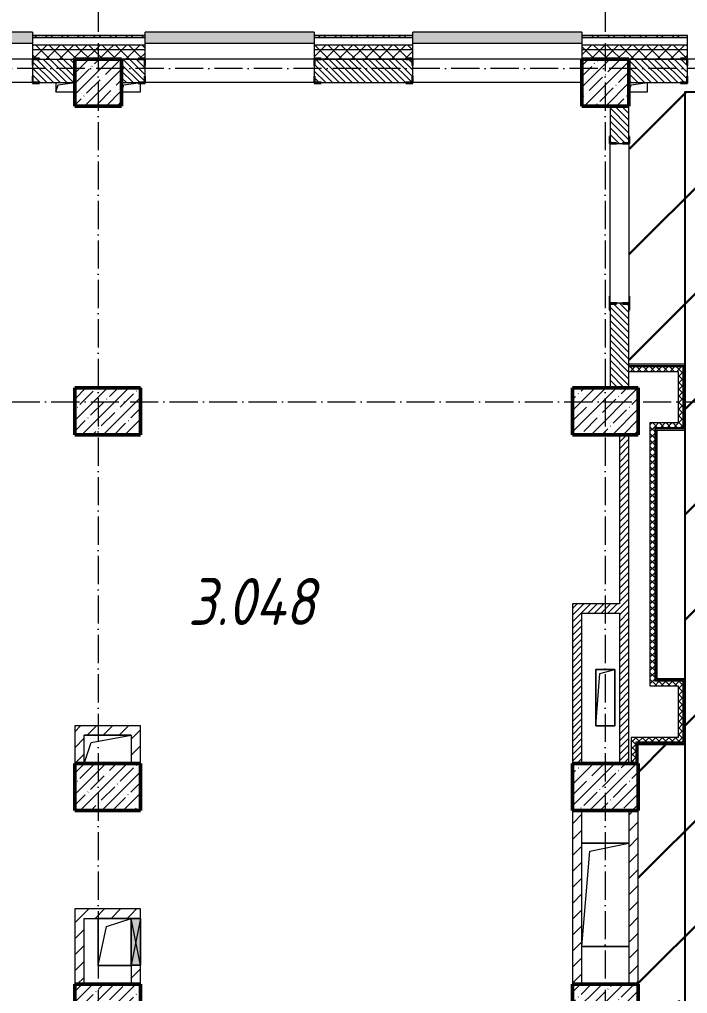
# Model space of a CAD drawing. Header units: millimetres. Extents: x 35697 to 388678, y -91946 to 171347.
# Drawn here: x 360683 to 367796, y -11132 to -760 of the extents above; entities that cross this region are included whole.
import ezdxf

# ---------------------------------------------------------------- set-up
doc = ezdxf.new("R2010")
doc.units = ezdxf.units.MM
doc.linetypes.add('50_200_ШТРИХ_1Т_ш5_п1_п1_', pattern=[700, 500, -100, 0, -100])
for name, color, linetype, lineweight in [('2.1) ПГП окна 2.8 м', 5, 'Continuous', 30), ('A-DETL-GENF-OTLN', 7, 'Continuous', 9), ('A-FLOR-____-OTLN', 7, 'Continuous', 9), ('A-GENM-____-MCUT', 7, 'Continuous', 25), ('A-GENM-____-OTLN', 7, 'Continuous', 9), ('A-GENM-____-OTLN-1', 7, 'Continuous', 25), ('A-GLAZ-____-OTLN', 7, 'Continuous', 9), ('A-WALL-____-MCUT', 7, 'Continuous', 13), ('A-WALL-____-MCUT-1', 7, 'Continuous', 9), ('A-WALL-____-OTLN', 7, 'Continuous', 9), ('A-WALL-____-PATT-1', 7, 'Continuous', 9), ('A-WALL-FNSH-MCUT-1', 7, 'Continuous', 9), ('I-WALL-____-OTLN', 7, 'Continuous', 9), ('S-COLS-____-MCUT', 7, 'Continuous', 50), ('S-COLS-____-OTLN', 7, 'Continuous', 9), ('S-GRID-____-OTLN-1', 7, '50_200_ШТРИХ_1Т_ш5_п1_п1_', 9), ('Марки помещений', 7, 'Continuous', 9), ('стяжа', 7, 'Continuous', 30)]:
    doc.layers.add(name, color=color, linetype=linetype, lineweight=lineweight)
doc.layers.add('A-GLAZ-____-OTLN-1', color=7, linetype='Continuous', lineweight=9, true_color=0xc0c0c0)
doc.layers.add('A-WALL-____-PATT-3', color=9, linetype='Continuous', lineweight=9, true_color=0x808080)
doc.styles.add('ISOCPEUR_I_2', font='isocpeui.ttf', dxfattribs={"width": 0.85, "height": 2.3})
pattern_1 = [(45, (283770.71, -86863.46), (-70.71068, 70.71068), []), (135, (283770.71, -86863.46), (-70.71068, -70.71068), [])]
pattern_2 = [(135, (283770.707, -86863.456), (-35.35534, -35.35534), [])]
pattern_3 = [(45, (283770.71, -86863.46), (-84.85281, 84.85281), [])]
pattern_4 = [(45, (283770.707, -86863.456), (-35.35534, 35.35534), [])]
pattern_5 = [(45, (283770.707, -86863.456), (-35.35534, 35.35534), []), (135, (283770.707, -86863.456), (-35.35534, -35.35534), [])]

# ---------------------------------------------------------------- blocks, each defined once
blk = doc.blocks.new('BSC_Колонна _Прямоугольная - 500х500-V41-АР1_План отверстий 3 этажа в осях 1-64_Ю-ЯЯ')
at = {"layer": 'S-COLS-____-OTLN'}
h = blk.add_hatch(dxfattribs=at)
h.set_pattern_fill('FP_49', color=256, style=0, pattern_type=2)
h.set_pattern_definition([(45, (-83150, -85431.04), (-114.04925, 114.04925), []), (45, (-83035.95, -85431.04), (-114.04925, 114.04925), [201.613, -40.323, 3.353, -36.97])])
h.paths.add_polyline_path([(-250, -250), (250, -250), (250, 250), (-250, 250)], flags=0)
at = {"layer": 'S-COLS-____-MCUT'}
for p, q in [((250, 250), (-250, 250)), ((-250, 250), (-250, -250)), ((250, -250), (250, 250)), ((-250, -250), (250, -250))]:
    blk.add_line(p, q, dxfattribs=at)
blk = doc.blocks.new('BSC_Колонна _Прямоугольная - 500х500-V43-АР1_План отверстий 3 этажа в осях 1-64_Ю-ЯЯ')
at = {"layer": 'S-COLS-____-OTLN'}
h = blk.add_hatch(dxfattribs=at)
h.set_pattern_fill('FP_51', color=256, style=0, pattern_type=2)
h.set_pattern_definition([(45, (-77750, -85431.04), (-114.04925, 114.04925), []), (45, (-77635.95, -85431.04), (-114.04925, 114.04925), [201.613, -40.323, 3.353, -36.97])])
h.paths.add_polyline_path([(-250, -250), (250, -250), (250, 250), (-250, 250)], flags=0)
at = {"layer": 'S-COLS-____-MCUT'}
for p, q in [((250, 250), (-250, 250)), ((-250, 250), (-250, -250)), ((250, -250), (250, 250)), ((-250, -250), (250, -250))]:
    blk.add_line(p, q, dxfattribs=at)
blk = doc.blocks.new('BSC_Колонна _Прямоугольная - 500х700-V134-АР1_План отверстий 3 этажа в осях 1-64_Ю-ЯЯ')
at = {"layer": 'S-COLS-____-OTLN'}
h = blk.add_hatch(dxfattribs=at)
h.set_pattern_fill('FP_139', color=256, style=0, pattern_type=2)
h.set_pattern_definition([(315, (-75581.04, 77850), (114.04925, 114.04925), []), (315, (-75581.04, 77735.95), (114.04925, 114.04925), [201.613, -40.323, 3.353, -36.97])])
h.paths.add_polyline_path([(-250, 350), (-250, -350), (250, -350), (250, 350)], flags=0)
at = {"layer": 'S-COLS-____-MCUT'}
for p, q in [((250, 350), (-250, 350)), ((-250, 350), (-250, -350)), ((250, -350), (250, 350)), ((-250, -350), (250, -350))]:
    blk.add_line(p, q, dxfattribs=at)
blk = doc.blocks.new('BSC_Колонна _Прямоугольная - 500х700-V135-АР1_План отверстий 3 этажа в осях 1-64_Ю-ЯЯ')
at = {"layer": 'S-COLS-____-OTLN'}
h = blk.add_hatch(dxfattribs=at)
h.set_pattern_fill('FP_140', color=256, style=0, pattern_type=2)
h.set_pattern_definition([(315, (-75581.04, 83150), (114.04925, 114.04925), []), (315, (-75581.04, 83035.95), (114.04925, 114.04925), [201.613, -40.323, 3.353, -36.97])])
h.paths.add_polyline_path([(-250, 350), (-250, -350), (250, -350), (250, 350)], flags=0)
at = {"layer": 'S-COLS-____-MCUT'}
for p, q in [((250, 350), (-250, 350)), ((-250, 350), (-250, -350)), ((250, -350), (250, 350)), ((-250, -350), (250, -350))]:
    blk.add_line(p, q, dxfattribs=at)
blk = doc.blocks.new('BSC_Колонна _Прямоугольная - 500х700-V137-АР1_План отверстий 3 этажа в осях 1-64_Ю-ЯЯ')
at = {"layer": 'S-COLS-____-OTLN'}
h = blk.add_hatch(dxfattribs=at)
h.set_pattern_fill('FP_142', color=256, style=0, pattern_type=2)
h.set_pattern_definition([(315, (-77931.04, 77850), (114.04925, 114.04925), []), (315, (-77931.04, 77735.95), (114.04925, 114.04925), [201.613, -40.323, 3.353, -36.97])])
h.paths.add_polyline_path([(-250, 350), (-250, -350), (250, -350), (250, 350)], flags=0)
at = {"layer": 'S-COLS-____-MCUT'}
for p, q in [((250, 350), (-250, 350)), ((-250, 350), (-250, -350)), ((250, -350), (250, 350)), ((-250, -350), (250, -350))]:
    blk.add_line(p, q, dxfattribs=at)
blk = doc.blocks.new('BSC_Колонна _Прямоугольная - 500х700-V138-АР1_План отверстий 3 этажа в осях 1-64_Ю-ЯЯ')
at = {"layer": 'S-COLS-____-OTLN'}
h = blk.add_hatch(dxfattribs=at)
h.set_pattern_fill('FP_143', color=256, style=0, pattern_type=2)
h.set_pattern_definition([(315, (-77931.04, 83150), (114.04925, 114.04925), []), (315, (-77931.04, 83035.95), (114.04925, 114.04925), [201.613, -40.323, 3.353, -36.97])])
h.paths.add_polyline_path([(-250, 350), (-250, -350), (250, -350), (250, 350)], flags=0)
at = {"layer": 'S-COLS-____-MCUT'}
for p, q in [((250, 350), (-250, 350)), ((-250, 350), (-250, -350)), ((250, -350), (250, 350)), ((-250, -350), (250, -350))]:
    blk.add_line(p, q, dxfattribs=at)
blk = doc.blocks.new('BSC_Колонна _Прямоугольная - 500х700-V140-АР1_План отверстий 3 этажа в осях 1-64_Ю-ЯЯ')
at = {"layer": 'S-COLS-____-OTLN'}
h = blk.add_hatch(dxfattribs=at)
h.set_pattern_fill('FP_145', color=256, style=0, pattern_type=2)
h.set_pattern_definition([(315, (-81931.04, 77850), (114.04925, 114.04925), []), (315, (-81931.04, 77735.95), (114.04925, 114.04925), [201.613, -40.323, 3.353, -36.97])])
h.paths.add_polyline_path([(-250, 350), (-250, -350), (250, -350), (250, 350)], flags=0)
at = {"layer": 'S-COLS-____-MCUT'}
for p, q in [((250, 350), (-250, 350)), ((-250, 350), (-250, -350)), ((250, -350), (250, 350)), ((-250, -350), (250, -350))]:
    blk.add_line(p, q, dxfattribs=at)
blk = doc.blocks.new('BSC_Колонна _Прямоугольная - 500х700-V141-АР1_План отверстий 3 этажа в осях 1-64_Ю-ЯЯ')
at = {"layer": 'S-COLS-____-OTLN'}
h = blk.add_hatch(dxfattribs=at)
h.set_pattern_fill('FP_146', color=256, style=0, pattern_type=2)
h.set_pattern_definition([(315, (-81931.04, 83150), (114.04925, 114.04925), []), (315, (-81931.04, 83035.95), (114.04925, 114.04925), [201.613, -40.323, 3.353, -36.97])])
h.paths.add_polyline_path([(-250, 350), (-250, -350), (250, -350), (250, 350)], flags=0)
at = {"layer": 'S-COLS-____-MCUT'}
for p, q in [((250, 350), (-250, 350)), ((-250, 350), (-250, -350)), ((250, -350), (250, 350)), ((-250, -350), (250, -350))]:
    blk.add_line(p, q, dxfattribs=at)
blk = doc.blocks.new('Фахверк_СКБ_Уголок - 250_2700-27497298-АР1_План отверстий 3 этажа в осях 1-64_Ю-ЯЯ')
at = {"layer": 'A-GENM-____-MCUT'}
for p, q in [((200, 181), (125, 181)), ((125, 181), (125, 106)), ((125, 106), (131, 106)), ((131, 106), (131, 175)), ((131, 175), (200, 175)), ((200, 175), (200, 181)), ((131, -6), (125, -6)), ((125, -6), (125, -81)), ((125, -81), (200, -81)), ((131, -75), (131, -6)), ((200, -75), (131, -75)), ((200, -81), (200, -75))]:
    blk.add_line(p, q, dxfattribs=at)
blk = doc.blocks.new('154_Стойка_СКБ_Уголок - СМ-2480_200-28346303-АР1_План отверстий 3 этажа в осях 1-64_Ю-ЯЯ')
at = {"layer": 'A-GENM-____-MCUT'}
for p, q in [((125, 156), (125, 81)), ((200, 156), (125, 156)), ((131, 81), (131, 150)), ((131, 150), (200, 150)), ((200, 150), (200, 156)), ((125, 81), (131, 81)), ((131, 19), (125, 19)), ((125, 19), (125, -56)), ((131, -50), (131, 19)), ((125, -56), (200, -56)), ((200, -50), (131, -50)), ((200, -56), (200, -50))]:
    blk.add_line(p, q, dxfattribs=at)
blk = doc.blocks.new('Стойка_Влож_Полоса боковая - Полоса-V164-АР1_План отверстий 3 этажа в осях 1-64_Ю-ЯЯ')
at = {"layer": 'A-GENM-____-OTLN'}
for p, q in [((-5, 60), (0, 60)), ((-5, -60), (-5, 60)), ((0, 31), (0, -31)), ((0, -60), (-5, -60))]:
    blk.add_line(p, q, dxfattribs=at)
blk = doc.blocks.new('Стойка_Влож_Уголок_Опорный - Уголок-28213941-АР1_План отверстий 3 этажа в осях 1-64_Ю-ЯЯ')
at = {"layer": 'A-GENM-____-OTLN'}
for p, q in [((-212, -6), (-212, 0)), ((0, 0), (0, -6)), ((-212, -75), (-212, -6)), ((-212, -6), (-206, -6)), ((-212, -75), (-206, -75)), ((-6, -6), (0, -6)), ((-6, -75), (0, -75)), ((0, -6), (0, -75))]:
    blk.add_line(p, q, dxfattribs=at)
blk = doc.blocks.new('Фахверк_СКБ_Уголок - 200_3960-28268576-АР1_План отверстий 3 этажа в осях 1-64_Ю-ЯЯ')
at = {"layer": 'A-GENM-____-MCUT'}
for p, q in [((200, 156), (125, 156)), ((125, 156), (125, 81)), ((131, 81), (131, 150)), ((131, 150), (200, 150)), ((200, 150), (200, 156)), ((125, 81), (131, 81)), ((131, 19), (125, 19)), ((125, 19), (125, -56)), ((131, -50), (131, 19)), ((125, -56), (200, -56)), ((200, -50), (131, -50)), ((200, -56), (200, -50))]:
    blk.add_line(p, q, dxfattribs=at)
blk = doc.blocks.new('AR_Отверстие прямоугольное _в плите_ - AR_Отверстие прямоугольное _в плите_-30459273-АР1_План отверстий 3 этажа в осях 1-64_Ю-ЯЯ')
at = {"layer": 'A-GENM-____-OTLN'}
for p, q in [((100, 300), (-100, 300)), ((-100, 300), (-100, -300)), ((-100, -300), (-60, 260)), ((-60, 260), (100, 300)), ((100, -300), (100, 300)), ((-100, -300), (100, -300))]:
    blk.add_line(p, q, dxfattribs=at)
blk = doc.blocks.new('AR_Отверстие прямоугольное _в плите_ - AR_Отверстие прямоугольное _в плите_-30510712-АР1_План отверстий 3 этажа в осях 1-64_Ю-ЯЯ')
at = {"layer": 'A-GENM-____-OTLN'}
for p, q in [((-100, 50), (-100, -50)), ((-100, -50), (-75, 25)), ((-75, 25), (100, 50)), ((-100, -50), (100, -50))]:
    blk.add_line(p, q, dxfattribs=at)
blk = doc.blocks.new('AR_Отверстие прямоугольное _в плите_ - AR_Отверстие прямоугольное _в плите_-V175-АР1_План отверстий 3 этажа в осях 1-64_Ю-ЯЯ')
at = {"layer": 'A-GENM-____-OTLN'}
for p, q in [((-100, -50), (-75, 25)), ((-75, 25), (100, 50)), ((100, -50), (100, 50)), ((-100, -50), (100, -50))]:
    blk.add_line(p, q, dxfattribs=at)
blk = doc.blocks.new('AR_Отверстие прямоугольное _в плите_ - AR_Отверстие прямоугольное _в плите_-V181-АР1_План отверстий 3 этажа в осях 1-64_Ю-ЯЯ')
at = {"layer": 'A-GENM-____-OTLN'}
for p, q in [((-100, -50), (-75, 25)), ((-75, 25), (75, 46)), ((100, -50), (100, 44)), ((-100, -50), (100, -50))]:
    blk.add_line(p, q, dxfattribs=at)
blk = doc.blocks.new('AR_Отверстие прямоугольное _в плите_ - AR_Отверстие прямоугольное _в плите_-V189-АР1_План отверстий 3 этажа в осях 1-64_Ю-ЯЯ')
at = {"layer": 'A-GENM-____-OTLN'}
for p, q in [((175, 250), (-175, 250)), ((-175, 250), (-175, -250)), ((-87, 163), (175, 250)), ((-175, -250), (-87, 163)), ((-175, -250), (175, -250))]:
    blk.add_line(p, q, dxfattribs=at)
blk = doc.blocks.new('AR_Отверстие прямоугольное _в плите_ - AR_Отверстие прямоугольное _в плите_-V191-АР1_План отверстий 3 этажа в осях 1-64_Ю-ЯЯ')
at = {"layer": 'A-GENM-____-OTLN'}
for p, q in [((250, 150), (-250, 150)), ((-175, 75), (250, 150)), ((-250, -150), (-175, 75))]:
    blk.add_line(p, q, dxfattribs=at)
blk = doc.blocks.new('AR_Отверстие прямоугольное _в плите_ - AR_Отверстие прямоугольное _в плите_-30552711-АР1_План отверстий 3 этажа в осях 1-64_Ю-ЯЯ')
at = {"layer": 'A-GENM-____-OTLN'}
for p, q in [((250, 550), (-250, 550)), ((-167, 467), (250, 550)), ((-250, -550), (-167, 467)), ((-250, -550), (250, -550))]:
    blk.add_line(p, q, dxfattribs=at)
blk = doc.blocks.new('Отлив_СКБ - Отлив витража_120_НВФ-31885689-АР1_План отверстий 3 этажа в осях 1-64_Ю-ЯЯ')
at = {"layer": 'A-GLAZ-____-OTLN-1'}
for points in [[(1800, 2), (1800, 120), (0, 120), (0, 2), (737, 2)], [(1800, 0), (1800, 2), (0, 2), (0, 0), (737, 0)]]:
    blk.add_hatch(color=256, dxfattribs=at).paths.add_polyline_path(points, flags=0)
at = {"layer": 'A-GLAZ-____-OTLN'}
for p, q in [((0, 83), (0, 120)), ((1800, 120), (0, 120)), ((1800, 120), (1800, 83)), ((0, 2), (1800, 2)), ((1800, 0), (0, 0))]:
    blk.add_line(p, q, dxfattribs=at)
blk = doc.blocks.new('AR_Отверстие прямоугольное _в стене__БезПР - AR_Отверстие прямоугольное _в стене__БезПР-36899073-АР1_План отверстий 3 этажа в осях 1-64_Ю-ЯЯ')
at = {"layer": 'A-GLAZ-____-OTLN'}
blk.add_hatch(color=256, dxfattribs=at).paths.add_polyline_path([(250, -50), (250, 50), (-250, 50), (-250, -50)], flags=0)
at = {"layer": 'A-DETL-GENF-OTLN'}
for p, q in [((-250, -50), (-250, 50)), ((-250, 50), (250, 50)), ((250, 50), (-250, -50)), ((-250, 50), (250, -50)), ((250, 50), (-250, 50)), ((-250, 50), (-250, -50)), ((250, 50), (250, -50)), ((250, -50), (250, 50)), ((250, -50), (-250, -50)), ((-250, -50), (250, -50))]:
    blk.add_line(p, q, dxfattribs=at)
at = {"layer": 'A-GLAZ-____-OTLN'}
blk.add_line((250, 50), (-250, 50), dxfattribs=at)
blk = doc.blocks.new('3эт')
at = {"layer": 'S-GRID-____-OTLN-1', "color": 251, "ltscale": 0.6, "true_color": 0x636466}
for p, q in [((361520.7, 4029.4), (361520.7, -46882.4)), ((366920.7, 4029.4), (366920.7, -46882.4)), ((387845.1, -1282.4), (279101.9, -1282.4)), ((279101.9, -4832.4), (387845.1, -4832.4))]:
    blk.add_line(p, q, dxfattribs=at)

msp = doc.modelspace()

# ---------------------------------------------------------------- hatches: boundary and pattern name
at = {"layer": '2.1) ПГП окна 2.8 м'}
h = msp.add_hatch(dxfattribs=at)
h.set_pattern_fill('ANSI31', color=5, scale=250)
h.paths.add_polyline_path([(376021, -1432), (367771, -1432), (367546, -1533), (372796, -1533), (375118, -1433), (373021, -1433), (373660, -1589), (376021, -1695)], flags=17)
h.paths.add_polyline_path([(375221, -13632), (377021, -13632), (377021, -13132), (377721, -13132), (377721, -7782), (377021, -7782), (377021, -7282), (377721, -7282), (377721, -6032), (376221, -6032), (376021, -6032), (376021, -5932), (376021, -4632), (376021, -4432), (376021, -3707), (376015, -3707), (376015, -3632), (376015, -3626), (376015, -3557), (376021, -2032), (376015, -2032), (376015, -1957), (376021, -1432), (375596, -1432), (375596, -1438), (375521, -1438), (375521, -1432), (373021, -1432), (373021, -1682), (372521, -1682), (372521, -1432), (370721, -1432), (370721, -1438), (370646, -1438), (370271, -1436), (370271, -1533), (370071, -1533), (370071, -1432), (369671, -1432), (369671, -1438), (369596, -1438), (367796, -1432), (367796, -1438), (367721, -1438), (367371, -1435), (367371, -1532), (367171, -1532), (367171, -1682), (367171, -2007), (367177, -2007), (367177, -2082), (367171, -3707), (367177, -3707), (367177, -3776), (367177, -3782), (367177, -3857), (367173, -4432), (367771, -4432), (367771, -5132), (367771, -7782), (367771, -8482), (367271, -8482), (367271, -8682), (367271, -9182), (367271, -11032), (367271, -11182), (367771, -11182), (367771, -11882), (366571, -11882), (366571, -11532), (361971, -11532), (361471, -11532), (361471, -12062), (361471, -12312), (361471, -14432), (362021, -14432), (362221, -14432), (362721, -14432), (362721, -14582), (362721, -15582), (362721, -15832), (362221, -15832), (362221, -16982), (362221, -18882), (362721, -18882), (362721, -20282), (361971, -20282), (361271, -20282), (358781, -20282), (358476, -20282), (358471, -22442), (358521, -22442), (358521, -22382), (358781, -22382), (358781, -23482), (360021, -23482), (360021, -22682), (362121, -22682), (362171, -22682), (364221, -22682), (364271, -22682), (365996, -22682), (367246, -22682), (367296, -22682), (369541, -22682), (369541, -23482), (369541, -23682), (369541, -26232), (369541, -26282), (369541, -28882), (369541, -28932), (369541, -31482), (369621, -31482), (369621, -31482), (371919, -31482), (372519, -31482), (372519, -31682), (372521, -31682), (373021, -31682), (373021, -31482), (377021, -31482), (377021, -31182), (377721, -31182), (377721, -25732), (377021, -25732), (377021, -25232), (377721, -25232), (377721, -22732), (377021, -22732), (377021, -22232), (375221, -22232)])
h.paths.add_polyline_path([(367371, -16982), (367271, -16982), (366571, -16982), (365671, -16982), (365671, -15682), (367371, -15682)], flags=16)
h.paths.add_polyline_path([(367271, -16482), (366571, -16482), (366571, -16882), (365771, -16882), (365771, -15782), (367271, -15782)], flags=0)
h.paths.add_polyline_path([(365871, -16482), (365871, -15832), (367271, -15832), (365979, -15941)], flags=0)
h.paths.add_polyline_path([(367271, -19782), (367271, -20282), (366571, -20282), (366571, -19782)], flags=16)
h.paths.add_polyline_path([(371421, -16982), (371421, -15682), (373121, -15682), (373121, -16982), (373021, -16982), (372321, -16982)], flags=16)
h.paths.add_polyline_path([(371521, -16882), (372321, -16882), (372321, -16483), (371521, -16483)], flags=0)
h.paths.add_polyline_path([(373021, -15783), (373021, -15782), (371521, -15782), (371521, -15783)], flags=0)
h.paths.add_polyline_path([(372221, -19282), (373021, -19282), (373021, -19782), (373021, -20282), (372321, -20282), (372221, -20282)], flags=16)
h.paths.add_polyline_path([(372321, -19382), (372921, -19382), (372921, -19782), (372321, -19782)], flags=0)
h.paths.add_polyline_path([(372321, -12782), (372321, -12597), (372321, -12447), (372321, -11532), (372321, -11032), (373021, -11032), (373021, -11532), (373021, -12447), (373021, -12597), (373021, -12782)], flags=16)
h.paths.add_polyline_path([(372421, -12682), (372421, -12597), (372321, -12597), (372321, -12447), (372421, -12447), (372421, -12382), (372921, -12382), (372921, -12447), (373021, -12447), (373021, -12597), (372921, -12597), (372921, -12682)], flags=0)
h.paths.add_polyline_path([(372449, -12597), (372321, -12597), (372371, -12522), (372321, -12447), (372421, -12447), (372421, -12482), (372921, -12482), (372921, -12447), (373021, -12447), (372971, -12522), (373021, -12597), (372921, -12597), (372921, -12482), (372471, -12532)], flags=0)
h.paths.add_polyline_path([(372421, -12282), (372421, -11532), (372921, -11532), (372921, -12282)], flags=0)
h.paths.add_polyline_path([(372321, -23482), (373021, -23482), (373021, -23982), (372321, -23982)], flags=16)
h.paths.add_polyline_path([(372321, -9182), (372321, -8682), (372321, -8332), (373021, -8332), (373021, -8432), (373021, -8682), (373021, -9182)], flags=16)
h.paths.add_polyline_path([(372421, -8682), (372421, -8432), (372921, -8432), (373021, -8432), (373021, -8682), (372921, -8682)], flags=0)
h.paths.add_polyline_path([(372921, -8432), (373021, -8432), (372971, -8557), (373021, -8682), (372921, -8682)], flags=0)
h.paths.add_polyline_path([(372321, -26982), (373021, -26982), (373021, -27482), (372321, -27482)], flags=16)
h.paths.add_polyline_path([(372321, -5182), (372321, -4682), (372321, -4232), (373021, -4232), (373021, -4682), (373021, -5182)], flags=16)
h.paths.add_polyline_path([(372421, -4682), (372421, -4332), (372921, -4332), (372921, -4682)], flags=0)
h.paths.add_polyline_path([(368660, -14781), (370230, -14781), (370230, -13581), (368660, -13581)], flags=16)
at = {"layer": 'A-WALL-____-PATT-1'}
h = msp.add_hatch(dxfattribs=at)
h.set_pattern_fill('FP_6', color=256, style=0, pattern_type=2)
h.set_pattern_definition([(45, (283770.71, -86863.46), (-85.53659, 85.53659), []), (45, (283827.73, -86863.46), (-85.53659, 85.53659), [])])
h.paths.add_polyline_path([(369596, -952), (370721, -952), (370721, -932), (369596, -932)], flags=0)
h.paths.add_polyline_path([(364176, -952), (364871, -952), (364871, -932), (363821, -932), (363821, -952)], flags=0)
h.paths.add_polyline_path([(366828, -952), (367796, -952), (367796, -932), (366671, -932), (366671, -952)], flags=0)
h.paths.add_polyline_path([(360821, -952), (362021, -952), (362021, -932), (360821, -932)], flags=0)
h.paths.add_polyline_path([(358506, -952), (359021, -952), (359021, -932), (358506, -932)], flags=0)
h = msp.add_hatch(dxfattribs=at)
h.set_pattern_fill('FP_4', color=256, style=0, pattern_type=2)
h.set_pattern_definition(pattern_1)
h.paths.add_polyline_path([(385251, -1082), (385251, -1032), (378271, -1032), (378271, -1082), (382735, -1082)], flags=0)
h.paths.add_polyline_path([(377271, -1082), (377271, -1032), (375521, -1032), (375521, -1082), (375665, -1082)], flags=0)
h.paths.add_polyline_path([(369596, -1082), (370721, -1082), (370721, -1032), (369596, -1032)], flags=0)
h.paths.add_polyline_path([(367796, -1082), (367796, -1032), (366671, -1032), (366671, -1082), (367711, -1082)], flags=0)
h.paths.add_polyline_path([(364176, -1082), (364871, -1082), (364871, -1032), (363821, -1032), (363821, -1082)], flags=0)
h.paths.add_polyline_path([(360821, -1082), (362021, -1082), (362021, -1032), (360821, -1032)], flags=0)
h.paths.add_polyline_path([(359021, -1082), (359021, -1032), (355471, -1032), (355471, -1082), (357990, -1082)], flags=0)
h.paths.add_polyline_path([(353671, -1082), (353671, -1032), (352471, -1032), (352471, -1082)], flags=0)
h.paths.add_polyline_path([(347671, -1082), (347671, -1032), (346421, -1032), (346421, -1082), (347385, -1082)], flags=0)
h.paths.add_polyline_path([(349471, -1082), (350671, -1082), (350671, -1032), (349471, -1032)], flags=0)
h.paths.add_polyline_path([(341621, -1082), (341621, -1032), (340421, -1032), (340421, -1082)], flags=0)
h.paths.add_polyline_path([(344621, -1082), (344621, -1032), (343421, -1032), (343421, -1082), (343850, -1082)], flags=0)
h.paths.add_polyline_path([(338621, -1082), (338621, -1032), (337421, -1032), (337421, -1082)], flags=0)
h.paths.add_polyline_path([(335621, -1082), (335621, -1032), (333821, -1032), (333821, -1082)], flags=0)
h = msp.add_hatch(dxfattribs=at)
h.set_pattern_fill('FP_4', color=256, style=0, pattern_type=2)
h.set_pattern_definition(pattern_1)
h.paths.add_polyline_path([(385171, -1182), (385251, -1182), (385251, -1082), (378271, -1082), (378271, -1182), (385121, -1182)], flags=0)
h.paths.add_polyline_path([(377271, -1182), (377271, -1082), (375521, -1082), (375521, -1176), (375596, -1176), (375596, -1182), (376771, -1182)], flags=0)
h.paths.add_polyline_path([(367721, -1182), (367721, -1176), (367796, -1176), (367796, -1082), (366671, -1082), (366671, -1182), (367711, -1182)], flags=0)
h.paths.add_polyline_path([(370362, -1182), (370646, -1182), (370646, -1176), (370721, -1176), (370721, -1082), (369596, -1082), (369596, -1176), (369671, -1176), (369671, -1182)], flags=0)
h.paths.add_polyline_path([(364796, -1182), (364796, -1176), (364871, -1176), (364871, -1082), (363821, -1082), (363821, -1176), (363896, -1176), (363896, -1182), (364176, -1182)], flags=0)
h.paths.add_polyline_path([(361946, -1182), (361946, -1176), (362021, -1176), (362021, -1082), (360821, -1082), (360821, -1176), (360896, -1176), (360896, -1182), (361771, -1182)], flags=0)
h.paths.add_polyline_path([(359021, -1182), (359021, -1082), (355471, -1082), (355471, -1176), (355546, -1176), (355546, -1182), (358521, -1182)], flags=0)
h.paths.add_polyline_path([(352971, -1182), (353596, -1182), (353596, -1176), (353671, -1176), (353671, -1082), (352471, -1082), (352471, -1182)], flags=0)
h.paths.add_polyline_path([(347021, -1182), (347596, -1182), (347596, -1176), (347671, -1176), (347671, -1082), (346421, -1082), (346421, -1176), (346496, -1176), (346496, -1182), (346521, -1182)], flags=0)
h.paths.add_polyline_path([(349546, -1182), (350596, -1182), (350596, -1176), (350671, -1176), (350671, -1082), (349471, -1082), (349471, -1176), (349546, -1176)], flags=0)
h.paths.add_polyline_path([(343850, -1182), (344546, -1182), (344546, -1176), (344621, -1176), (344621, -1082), (343421, -1082), (343421, -1176), (343496, -1176), (343496, -1182)], flags=0)
h.paths.add_polyline_path([(341546, -1182), (341546, -1176), (341621, -1176), (341621, -1082), (340421, -1082), (340421, -1176), (340496, -1176), (340496, -1182), (341021, -1182)], flags=0)
h.paths.add_polyline_path([(337496, -1182), (338546, -1182), (338546, -1176), (338621, -1176), (338621, -1082), (337421, -1082), (337421, -1176), (337496, -1176)], flags=0)
h.paths.add_polyline_path([(335546, -1182), (335546, -1176), (335621, -1176), (335621, -1082), (333821, -1082), (333821, -1182), (334771, -1182)], flags=0)
h = msp.add_hatch(dxfattribs=at)
h.set_pattern_fill('FP_9', color=256, style=0, pattern_type=2)
h.set_pattern_definition(pattern_2)
h.paths.add_polyline_path([(360827, -1432), (361271, -1432), (361271, -1182), (360827, -1182), (360827, -1251), (360821, -1251), (360821, -1363), (360827, -1363)], flags=0)
h = msp.add_hatch(dxfattribs=at)
h.set_pattern_fill('FP_9', color=256, style=0, pattern_type=2)
h.set_pattern_definition(pattern_2)
h.paths.add_polyline_path([(364865, -1432), (364865, -1363), (364871, -1363), (364871, -1251), (364865, -1251), (364865, -1182), (363827, -1182), (363827, -1251), (363821, -1251), (363821, -1363), (363827, -1363), (363827, -1432), (364796, -1432)], flags=0)
h.paths.add_polyline_path([(361771, -1432), (362015, -1432), (362015, -1363), (362021, -1363), (362021, -1251), (362015, -1251), (362015, -1182), (361771, -1182), (361771, -1251)], flags=0)
h = msp.add_hatch(dxfattribs=at)
h.set_pattern_fill('FP_9', color=256, style=0, pattern_type=2)
h.set_pattern_definition(pattern_2)
h.paths.add_polyline_path([(370715, -1432), (370715, -1363), (370721, -1363), (370721, -1251), (370715, -1251), (370715, -1182), (369602, -1182), (369602, -1251), (369596, -1251), (369596, -1363), (369602, -1363), (369602, -1432), (370646, -1432)], flags=0)
h.paths.add_polyline_path([(367790, -1432), (367790, -1363), (367796, -1363), (367796, -1251), (367790, -1251), (367790, -1182), (367171, -1182), (367171, -1432), (367721, -1432)], flags=0)
h = msp.add_hatch(dxfattribs=at)
h.set_pattern_fill('FP_9', color=256, style=0, pattern_type=2)
h.set_pattern_definition(pattern_2)
h.paths.add_polyline_path([(367171, -4682), (367171, -3788), (367102, -3788), (367102, -3782), (367040, -3782), (367040, -3788), (366971, -3788), (366971, -4682)], flags=0)
h.paths.add_polyline_path([(367102, -2082), (367102, -2076), (367171, -2076), (367171, -1682), (366971, -1682), (366971, -2076), (367040, -2076), (367040, -2082)], flags=0)
h = msp.add_hatch(dxfattribs=at)
h.set_pattern_fill('FP_8', color=256, style=0, pattern_type=2)
h.set_pattern_definition(pattern_4)
h.paths.add_polyline_path([(367171, -8682), (367171, -5182), (367071, -5182), (367071, -8682)], flags=0)
h = msp.add_hatch(dxfattribs=at)
h.set_pattern_fill('FP_8', color=256, style=0, pattern_type=2)
h.set_pattern_definition(pattern_4)
h.paths.add_polyline_path([(367071, -7082), (367071, -6982), (366571, -6982), (366571, -7082), (366828, -7082)], flags=0)
h = msp.add_hatch(dxfattribs=at)
h.set_pattern_fill('FP_8', color=256, style=0, pattern_type=2)
h.set_pattern_definition(pattern_4)
h.paths.add_polyline_path([(366671, -8682), (366671, -7082), (366571, -7082), (366571, -8682)], flags=0)
h = msp.add_hatch(dxfattribs=at)
h.set_pattern_fill('FP_7', color=256, style=0, pattern_type=2)
h.set_pattern_definition(pattern_3)
h.paths.add_polyline_path([(361871, -8382), (361871, -8282), (361271, -8282), (361271, -8382), (361525, -8382)], flags=0)
h = msp.add_hatch(dxfattribs=at)
h.set_pattern_fill('FP_7', color=256, style=0, pattern_type=2)
h.set_pattern_definition(pattern_3)
h.paths.add_polyline_path([(361971, -8682), (361971, -8682), (361971, -8282), (361871, -8282), (361871, -8682)], flags=0)
h = msp.add_hatch(dxfattribs=at)
h.set_pattern_fill('FP_7', color=256, style=0, pattern_type=2)
h.set_pattern_definition(pattern_3)
h.paths.add_polyline_path([(361371, -8682), (361371, -8382), (361271, -8382), (361271, -8682)], flags=0)
h = msp.add_hatch(dxfattribs=at)
h.set_pattern_fill('FP_7', color=256, style=0, pattern_type=2)
h.set_pattern_definition(pattern_3)
h.paths.add_polyline_path([(366671, -11032), (366671, -9182), (366571, -9182), (366571, -11032)], flags=0)
h = msp.add_hatch(dxfattribs=at)
h.set_pattern_fill('FP_7', color=256, style=0, pattern_type=2)
h.set_pattern_definition(pattern_3)
h.paths.add_polyline_path([(367271, -11032), (367271, -9182), (367171, -9182), (367171, -11032)], flags=0)
h = msp.add_hatch(dxfattribs=at)
h.set_pattern_fill('FP_7', color=256, style=0, pattern_type=2)
h.set_pattern_definition(pattern_3)
h.paths.add_polyline_path([(361525, -10332), (361871, -10332), (361871, -10232), (361271, -10232), (361271, -10332), (361371, -10332)], flags=0)
h = msp.add_hatch(dxfattribs=at)
h.set_pattern_fill('FP_7', color=256, style=0, pattern_type=2)
h.set_pattern_definition(pattern_3)
h.paths.add_polyline_path([(361871, -11032), (361971, -11032), (361971, -10832), (361871, -10832)], flags=0)
h.paths.add_polyline_path([(361971, -10332), (361971, -10232), (361871, -10232), (361871, -10332)], flags=0)
h = msp.add_hatch(dxfattribs=at)
h.set_pattern_fill('FP_7', color=256, style=0, pattern_type=2)
h.set_pattern_definition(pattern_3)
h.paths.add_polyline_path([(361371, -11032), (361371, -10332), (361271, -10332), (361271, -11032)], flags=0)
at = {"layer": 'A-WALL-____-PATT-3'}
h = msp.add_hatch(dxfattribs=at)
h.set_pattern_fill('FP_10', color=256, style=0, pattern_type=2)
h.set_pattern_definition(pattern_5)
h.paths.add_polyline_path([(367171, -4507), (367696, -4507), (367696, -4457), (367171, -4457)], flags=0)
h = msp.add_hatch(dxfattribs=at)
h.set_pattern_fill('FP_10', color=256, style=0, pattern_type=2)
h.set_pattern_definition(pattern_5)
h.paths.add_polyline_path([(367696, -11807), (367746, -11807), (367746, -11207), (367696, -11207), (367696, -11257)], flags=0)
h.paths.add_polyline_path([(367696, -8457), (367746, -8457), (367746, -7807), (367696, -7807), (367696, -8407)], flags=0)
h.paths.add_polyline_path([(367696, -5107), (367746, -5107), (367746, -4457), (367696, -4457), (367696, -5057)], flags=0)
h = msp.add_hatch(dxfattribs=at)
h.set_pattern_fill('FP_10', color=256, style=0, pattern_type=2)
h.set_pattern_definition(pattern_5)
h.paths.add_polyline_path([(367446, -7857), (367446, -5057), (367396, -5057), (367396, -7857)], flags=0)
h = msp.add_hatch(dxfattribs=at)
h.set_pattern_fill('FP_10', color=256, style=0, pattern_type=2)
h.set_pattern_definition(pattern_5)
h.paths.add_polyline_path([(367458, -5107), (367696, -5107), (367696, -5057), (367446, -5057), (367446, -5107)], flags=0)
h = msp.add_hatch(dxfattribs=at)
h.set_pattern_fill('FP_10', color=256, style=0, pattern_type=2)
h.set_pattern_definition(pattern_5)
h.paths.add_polyline_path([(367471, -7857), (367696, -7857), (367696, -7807), (367446, -7807), (367446, -7857), (367458, -7857)], flags=0)
h = msp.add_hatch(dxfattribs=at)
h.set_pattern_fill('FP_10', color=256, style=0, pattern_type=2)
h.set_pattern_definition(pattern_5)
h.paths.add_polyline_path([(367696, -8457), (367696, -8407), (367196, -8407), (367196, -8457), (367246, -8457)], flags=0)
h = msp.add_hatch(dxfattribs=at)
h.set_pattern_fill('FP_10', color=256, style=0, pattern_type=2)
h.set_pattern_definition(pattern_5)
h.paths.add_polyline_path([(367196, -8682), (367246, -8682), (367246, -8457), (367196, -8457), (367196, -8652)], flags=0)

# ---------------------------------------------------------------- linework, layer by layer
msp.add_lwpolyline([(358771, -23682), (358781, -19952), (362721, -19952), (362721, -11332), (367771, -11332), (367771, -1532), (376227, -1532), (377021, -31482), (369545, -31682), (369441, -23482)], close=True)
at = {"layer": 'A-FLOR-____-OTLN'}
for p, q in [((367770, -7782), (367770, -5132)), ((366821, -7683), (367021, -7683)), ((366821, -8283), (366821, -7683)), ((367021, -7683), (367021, -8283)), ((367021, -8283), (366821, -8283)), ((361371, -8383), (361871, -8383)), ((366671, -9532), (367171, -9532)), ((361521, -10333), (361871, -10333)), ((361521, -10833), (361521, -10333)), ((367171, -10632), (366671, -10632)), ((361871, -10833), (361521, -10833))]:
    msp.add_line(p, q, dxfattribs=at)
at = {"layer": 'A-WALL-____-MCUT'}
for p, q in [((362021, -952), (360821, -952)), ((360821, -952), (360821, -1176)), ((362021, -1176), (362021, -952)), ((364871, -952), (363821, -952)), ((363821, -952), (363821, -1176)), ((364871, -1176), (364871, -952)), ((367796, -952), (366671, -952)), ((366671, -952), (366671, -1182)), ((367796, -1176), (367796, -952)), ((360821, -1251), (360821, -1363)), ((362021, -1363), (362021, -1251)), ((363821, -1251), (363821, -1363)), ((364871, -1363), (364871, -1251)), ((367796, -1363), (367796, -1251)), ((360896, -1432), (361271, -1432)), ((361771, -1432), (361946, -1432)), ((363896, -1432), (364796, -1432)), ((367171, -1432), (367721, -1432)), ((366971, -1682), (366971, -2007)), ((367171, -2007), (367171, -1682)), ((367040, -2082), (367102, -2082)), ((366971, -3857), (366971, -4682)), ((367171, -4682), (367171, -3857)), ((367171, -4457), (367746, -4457)), ((367746, -4457), (367746, -5107)), ((367171, -4507), (367696, -4507)), ((367696, -4507), (367696, -5057)), ((367396, -5057), (367396, -7857)), ((367696, -5057), (367396, -5057)), ((367446, -5107), (367446, -7807)), ((367746, -5107), (367446, -5107)), ((367396, -7857), (367696, -7857)), ((367746, -7807), (367446, -7807)), ((367696, -7857), (367696, -8407)), ((367746, -7807), (367746, -8457)), ((367696, -8407), (367196, -8407)), ((367196, -8407), (367196, -8682)), ((367746, -8457), (367246, -8457)), ((367246, -8457), (367246, -8682))]:
    msp.add_line(p, q, dxfattribs=at)
at = {"layer": 'A-WALL-____-MCUT-1'}
for p, q in [((362021, -1032), (360821, -1032)), ((364871, -1032), (363821, -1032)), ((367796, -1032), (366671, -1032)), ((362021, -1082), (360821, -1082)), ((364871, -1082), (363821, -1082)), ((367796, -1082), (366671, -1082)), ((360896, -1182), (361271, -1182)), ((361771, -1182), (361946, -1182)), ((361946, -1182), (361771, -1182)), ((363896, -1182), (364796, -1182)), ((364796, -1182), (363896, -1182)), ((367171, -1182), (367721, -1182)), ((367721, -1182), (367171, -1182)), ((367171, -4445), (367758, -4445)), ((367758, -4445), (367758, -5120)), ((367458, -5120), (367458, -7795)), ((367758, -5120), (367458, -5120)), ((367758, -7795), (367458, -7795)), ((367758, -7795), (367758, -8470)), ((367758, -8470), (367258, -8470)), ((367258, -8470), (367258, -8682))]:
    msp.add_line(p, q, dxfattribs=at)
at = {"layer": 'A-WALL-____-OTLN'}
for p, q in [((360821, -1182), (359021, -1182)), ((363821, -1182), (362021, -1182)), ((366671, -1182), (364871, -1182)), ((369596, -1182), (367796, -1182)), ((360821, -1432), (359021, -1432)), ((363821, -1432), (362021, -1432)), ((366671, -1432), (364871, -1432))]:
    msp.add_line(p, q, dxfattribs=at)
at = {"layer": 'A-WALL-FNSH-MCUT-1'}
for p, q in [((362021, -932), (360821, -932)), ((360821, -932), (360821, -952)), ((362021, -952), (362021, -932)), ((364871, -932), (363821, -932)), ((363821, -932), (363821, -952)), ((364871, -952), (364871, -932)), ((367796, -932), (366671, -932)), ((366671, -932), (366671, -952)), ((367796, -952), (367796, -932)), ((360821, -952), (362021, -952)), ((363821, -952), (364871, -952)), ((366671, -952), (367796, -952)), ((367771, -4432), (367171, -4432)), ((367771, -5132), (367771, -4432)), ((367071, -5182), (367071, -6982)), ((367171, -8682), (367171, -5182)), ((367471, -7782), (367471, -5132)), ((367471, -5132), (367771, -5132)), ((367071, -6982), (366571, -6982)), ((366571, -6982), (366571, -8682)), ((366671, -7082), (367071, -7082)), ((366671, -8682), (366671, -7082)), ((367071, -7082), (367071, -8682)), ((367771, -7782), (367471, -7782)), ((367771, -8482), (367771, -7782)), ((361971, -8282), (361271, -8282)), ((361271, -8282), (361271, -8682)), ((361971, -8682), (361971, -8282)), ((361371, -8382), (361871, -8382)), ((361371, -8682), (361371, -8382)), ((361871, -8382), (361871, -8682)), ((367271, -8482), (367771, -8482)), ((367271, -8682), (367271, -8482)), ((366571, -9182), (366571, -11032)), ((366671, -11032), (366671, -9182)), ((367171, -9182), (367171, -11032)), ((367271, -11032), (367271, -9182)), ((361971, -10232), (361271, -10232)), ((361271, -10232), (361271, -11032)), ((361971, -10332), (361971, -10232)), ((361371, -10332), (361871, -10332)), ((361371, -11032), (361371, -10332)), ((361871, -10832), (361871, -11032)), ((361971, -11032), (361971, -10832))]:
    msp.add_line(p, q, dxfattribs=at)
at = {"layer": 'I-WALL-____-OTLN'}
for p, q in [((366971, -3782), (366971, -2082)), ((367171, -2082), (367171, -3782)), ((367771, -5132), (367771, -7782))]:
    msp.add_line(p, q, dxfattribs=at)

# ---------------------------------------------------------------- block references
at = {"layer": 'A-GENM-____-OTLN'}
for name, p in [('AR_Отверстие прямоугольное _в плите_ - AR_Отверстие прямоугольное _в плите_-30510712-АР1_План отверстий 3 этажа в осях 1-64_Ю-ЯЯ', (361171, -1482)), ('AR_Отверстие прямоугольное _в плите_ - AR_Отверстие прямоугольное _в плите_-V181-АР1_План отверстий 3 этажа в осях 1-64_Ю-ЯЯ', (361871, -1482)), ('AR_Отверстие прямоугольное _в плите_ - AR_Отверстие прямоугольное _в плите_-V175-АР1_План отверстий 3 этажа в осях 1-64_Ю-ЯЯ', (367271, -1482)), ('AR_Отверстие прямоугольное _в плите_ - AR_Отверстие прямоугольное _в плите_-30459273-АР1_План отверстий 3 этажа в осях 1-64_Ю-ЯЯ', (366921, -7983)), ('AR_Отверстие прямоугольное _в плите_ - AR_Отверстие прямоугольное _в плите_-V191-АР1_План отверстий 3 этажа в осях 1-64_Ю-ЯЯ', (361621, -8533)), ('AR_Отверстие прямоугольное _в плите_ - AR_Отверстие прямоугольное _в плите_-30552711-АР1_План отверстий 3 этажа в осях 1-64_Ю-ЯЯ', (366921, -10082)), ('AR_Отверстие прямоугольное _в плите_ - AR_Отверстие прямоугольное _в плите_-V189-АР1_План отверстий 3 этажа в осях 1-64_Ю-ЯЯ', (361696, -10583))]:
    msp.add_blockref(name, p, dxfattribs=at)
for name, p, rotation in [('Стойка_Влож_Уголок_Опорный - Уголок-28213941-АР1_План отверстий 3 этажа в осях 1-64_Ю-ЯЯ', (366965, -3782), 180), ('Стойка_Влож_Полоса боковая - Полоса-V164-АР1_План отверстий 3 этажа в осях 1-64_Ю-ЯЯ', (367071, -3782), 269.9999999999999)]:
    msp.add_blockref(name, p, dxfattribs=dict(at, rotation=rotation))
at = {"layer": 'A-GENM-____-OTLN-1'}
for p in [(360696, -1357), (363696, -1357)]:
    msp.add_blockref('Фахверк_СКБ_Уголок - 250_2700-27497298-АР1_План отверстий 3 этажа в осях 1-64_Ю-ЯЯ', p, dxfattribs=at)
for name, p, rotation in [('Фахверк_СКБ_Уголок - 250_2700-27497298-АР1_План отверстий 3 этажа в осях 1-64_Ю-ЯЯ', (362146, -1257), 180), ('Фахверк_СКБ_Уголок - 250_2700-27497298-АР1_План отверстий 3 этажа в осях 1-64_Ю-ЯЯ', (364996, -1257), 180), ('Фахверк_СКБ_Уголок - 250_2700-27497298-АР1_План отверстий 3 этажа в осях 1-64_Ю-ЯЯ', (367921, -1257), 180), ('Фахверк_СКБ_Уголок - 200_3960-28268576-АР1_План отверстий 3 этажа в осях 1-64_Ю-ЯЯ', (367121, -2207), 89.9999999999999), ('154_Стойка_СКБ_Уголок - СМ-2480_200-28346303-АР1_План отверстий 3 этажа в осях 1-64_Ю-ЯЯ', (367021, -3657), 269.9999999999999)]:
    msp.add_blockref(name, p, dxfattribs=dict(at, rotation=rotation))
at = {"layer": 'A-GLAZ-____-OTLN'}
for p in [(359021, -1015), (362021, -1015), (364871, -1015)]:
    msp.add_blockref('Отлив_СКБ - Отлив витража_120_НВФ-31885689-АР1_План отверстий 3 этажа в осях 1-64_Ю-ЯЯ', p, dxfattribs=at)
at = {"layer": 'A-GLAZ-____-OTLN', "rotation": 270}
msp.add_blockref('AR_Отверстие прямоугольное _в стене__БезПР - AR_Отверстие прямоугольное _в стене__БезПР-36899073-АР1_План отверстий 3 этажа в осях 1-64_Ю-ЯЯ', (361921, -10582), dxfattribs=at)
at = {"layer": 'S-COLS-____-OTLN'}
for name, p in [('BSC_Колонна _Прямоугольная - 500х500-V43-АР1_План отверстий 3 этажа в осях 1-64_Ю-ЯЯ', (361521, -1432)), ('BSC_Колонна _Прямоугольная - 500х500-V41-АР1_План отверстий 3 этажа в осях 1-64_Ю-ЯЯ', (366921, -1432))]:
    msp.add_blockref(name, p, dxfattribs=at)
at = {"layer": 'S-COLS-____-OTLN', "rotation": 89.9999999999999}
for name, p in [('BSC_Колонна _Прямоугольная - 500х700-V140-АР1_План отверстий 3 этажа в осях 1-64_Ю-ЯЯ', (361621, -4932)), ('BSC_Колонна _Прямоугольная - 500х700-V141-АР1_План отверстий 3 этажа в осях 1-64_Ю-ЯЯ', (366921, -4932)), ('BSC_Колонна _Прямоугольная - 500х700-V137-АР1_План отверстий 3 этажа в осях 1-64_Ю-ЯЯ', (361621, -8932)), ('BSC_Колонна _Прямоугольная - 500х700-V138-АР1_План отверстий 3 этажа в осях 1-64_Ю-ЯЯ', (366921, -8932)), ('BSC_Колонна _Прямоугольная - 500х700-V134-АР1_План отверстий 3 этажа в осях 1-64_Ю-ЯЯ', (361621, -11282)), ('BSC_Колонна _Прямоугольная - 500х700-V135-АР1_План отверстий 3 этажа в осях 1-64_Ю-ЯЯ', (366921, -11282))]:
    msp.add_blockref(name, p, dxfattribs=at)
at = {"layer": 'стяжа'}
msp.add_blockref('3эт', (0, 0), dxfattribs=at)

# ---------------------------------------------------------------- texts
at = {"layer": 'Марки помещений', "insert": (362477, -6708), "char_height": 500, "width": 817.72, "attachment_point": 1, "style": 'ISOCPEUR_I_2'}
msp.add_mtext('3.048', dxfattribs=at)

doc.saveas('drawing.dxf')
